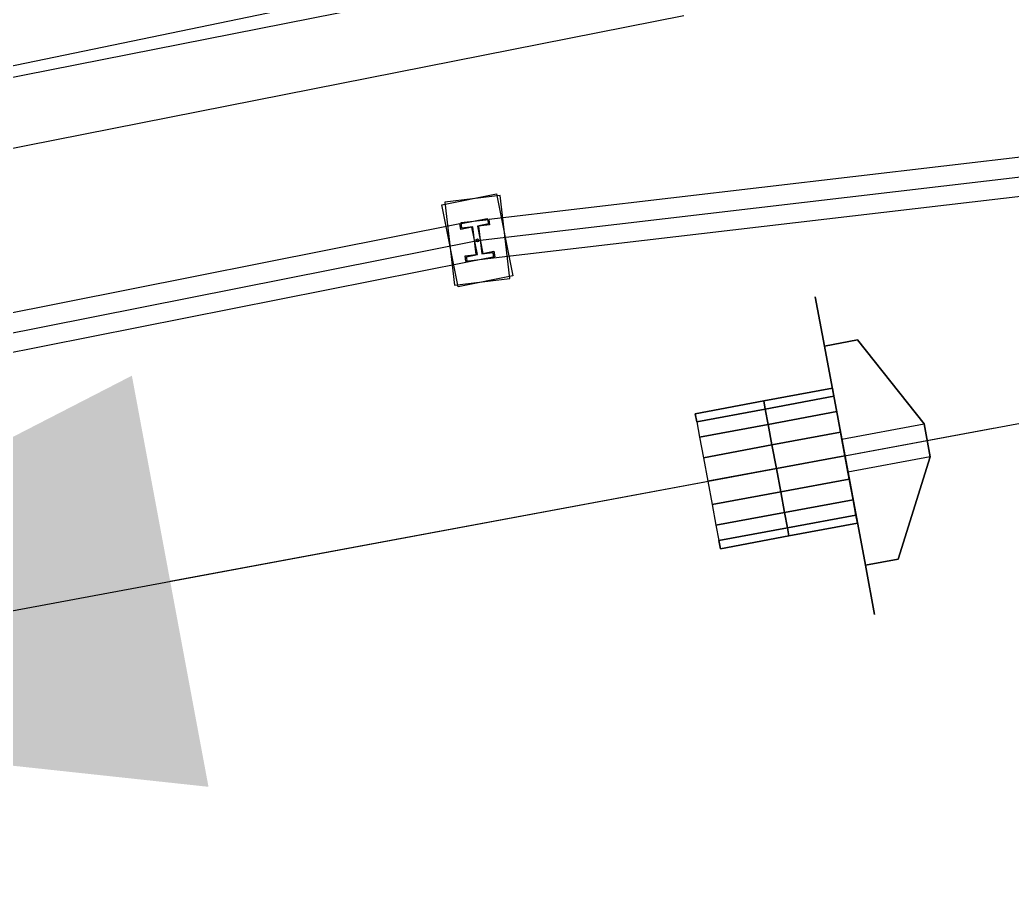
# Model space of a CAD drawing. Extents: x 421500 to 422711, y 436000 to 437000.
# Drawn here: x 421968.627 to 421970.405, y 436558.573 to 436560.15 of the extents above; entities that cross this region are included whole.
import ezdxf

# ---------------------------------------------------------------- set-up
doc = ezdxf.new("R2010")
doc.units = 0
doc.layers.get('0').update_dxf_attribs({"color": 210})
for name, color, linetype in [('716709-ExBase$0$XC-LCCCarriageway', 251, 'Continuous'), ('Pr-Kerb', 2, 'Continuous'), ('Pr-KerbEdge', 8, 'Continuous'), ('Pr-PGR', 7, 'Continuous'), ('Pr-PGR-Panels', 4, 'Continuous'), ('XREF UTC_716709_AJB_1b$0$DATA', 7, 'Continuous'), ('XREF UTC_716709_AJB_1b$0$Signals', 7, 'Continuous'), ('XREF UTC_716709_AJB_1b$0$VIEW', 7, 'Continuous')]:
    doc.layers.add(name, color=color, linetype=linetype)
doc.styles.add('XREF UTC_716709_AJB_1b$0$Standard', font='txt')

# ---------------------------------------------------------------- blocks, each defined once
blk = doc.blocks.new('plan-pgr-2')
for p, q in [((1.975, 0.035), (0.025, 0.035)), ((0, 0), (2, 0)), ((1.975, -0.035), (0.025, -0.035))]:
    blk.add_line(p, q)
for points in [[(0.05, -0.075), (0.05, 0.075), (-0.05, 0.075), (-0.05, -0.075)], [(2.05, 0.075), (2.05, -0.075), (1.95, -0.075), (1.95, 0.075)]]:
    blk.add_lwpolyline(points, close=True)
at = {"flags": 128}
for points in [[(-0.025, 0.035), (0.025, 0.035), (0.025, 0.025), (0.005, 0.025), (0.005, -0.025), (0.025, -0.025), (0.025, -0.035), (-0.025, -0.035), (-0.025, -0.025), (-0.005, -0.025), (-0.005, 0.025), (-0.025, 0.025)], [(1.975, 0.035), (2.025, 0.035), (2.025, 0.025), (2.005, 0.025), (2.005, -0.025), (2.025, -0.025), (2.025, -0.035), (1.975, -0.035), (1.975, -0.025), (1.995, -0.025), (1.995, 0.025), (1.975, 0.025)]]:
    blk.add_lwpolyline(points, close=True, dxfattribs=at)
for centre in [(0, 0), (2, 0)]:
    blk.add_circle(centre, 0.0025)
blk = doc.blocks.new('XREF UTC_716709_AJB_1b$0$HD001P')
at = {"linetype": 'Continuous'}
blk.add_line((0, 2.75), (0, 0), dxfattribs=at)
blk.add_solid([(0.375, 2.75), (-0.375, 2.75), (0, 4)], dxfattribs=at)
at = {"layer": 'XREF UTC_716709_AJB_1b$0$VIEW', "color": 1, "linetype": 'Continuous', "extrusion": (0, 1, 0), "const_width": 0.1}
blk.add_lwpolyline([(0.05, 2.94, 1), (-0.05, 2.94, 1)], format="xyb", close=True, dxfattribs=at)
at = {"layer": 'XREF UTC_716709_AJB_1b$0$VIEW', "color": 2, "linetype": 'Continuous', "extrusion": (0, 1, 0), "const_width": 0.1}
blk.add_lwpolyline([(0.05, 2.62, 1), (-0.05, 2.62, 1)], format="xyb", close=True, dxfattribs=at)
at = {"layer": 'XREF UTC_716709_AJB_1b$0$VIEW', "color": 3, "linetype": 'Continuous', "extrusion": (0, 1, 0), "const_width": 0.1}
blk.add_lwpolyline([(0.05, 2.3, 1), (-0.05, 2.3, 1)], format="xyb", close=True, dxfattribs=at)
at = {"layer": 'XREF UTC_716709_AJB_1b$0$VIEW', "color": 7, "linetype": 'Continuous'}
for points in [[(-0.2, 0.27, 2.1), (-0.29, 0.27, 2.1), (-0.29, 0.27, 3.2), (-0.2, 0.27, 3.2)], [(0.29, 0.27, 2.1), (0.2, 0.27, 2.1), (0.2, 0.27, 3.2), (0.29, 0.27, 3.2)]]:
    blk.add_3dface(points, dxfattribs=at)
at = {"layer": 'XREF UTC_716709_AJB_1b$0$VIEW', "linetype": 'Continuous'}
for points in [[(0.2, 0.27, 2.1), (-0.2, 0.27, 2.1), (-0.2, 0.27, 3.2), (0.2, 0.27, 3.2)], [(-0.2, 0.21, 2.1), (-0.2, 0.27, 2.1), (-0.2, 0.27, 3.2), (-0.2, 0.21, 3.2)], [(-0.03, 0.12, 2.1), (-0.03, 0.27, 2.1), (-0.2, 0.27, 2.1), (-0.2, 0.21, 2.1)], [(-0.03, 0.12, 3.2), (-0.03, 0.27, 3.2), (-0.2, 0.27, 3.2), (-0.2, 0.21, 3.2)], [(0.03, 0.27, 2.1), (0.03, 0.12, 2.1), (-0.03, 0.12, 2.1), (-0.03, 0.27, 2.1)], [(0.03, 0.27, 3.2), (0.03, 0.12, 3.2), (-0.03, 0.12, 3.2), (-0.03, 0.27, 3.2)], [(0.2, 0.21, 2.1), (0.2, 0.27, 2.1), (0.03, 0.27, 2.1), (0.03, 0.12, 2.1)], [(0.2, 0.21, 3.2), (0.2, 0.27, 3.2), (0.03, 0.27, 3.2), (0.03, 0.12, 3.2)], [(0.2, 0.21, 2.1), (0.2, 0.27, 2.1), (0.2, 0.27, 3.2), (0.2, 0.21, 3.2)], [(-0.2, 0.21, 2.1), (-0.03, 0.12, 2.1), (-0.03, 0.12, 3.2), (-0.2, 0.21, 3.2)], [(0.03, 0.12, 2.1), (0.2, 0.21, 2.1), (0.2, 0.21, 3.2), (0.03, 0.12, 3.2)], [(-0.03, 0.12, 2.1), (0.03, 0.12, 2.1), (0.03, 0.12, 3.2), (-0.03, 0.12, 3.2)]]:
    blk.add_3dface(points, dxfattribs=at)
at = {"layer": 'XREF UTC_716709_AJB_1b$0$DATA', "style": 'XREF UTC_716709_AJB_1b$0$Standard', "flags": 9}
for tag, p in [('SUPPORT', (0.75, 1.5)), ('BRACKETS', (0.75, 1.25)), ('HEIGHT', (0.75, 1)), ('CABLE', (0.75, 0.75)), ('PHASE', (0.75, 0.5)), ('TYPE', (0.75, 0.25)), ('NUM', (0.75, 0)), ('SITE', (0.75, -0.25)), ('IDENT', (0.75, -0.5))]:
    blk.add_attdef(tag, p, '', height=0.2, dxfattribs=at)
at = {"layer": 'XREF UTC_716709_AJB_1b$0$VIEW', "linetype": 'Continuous'}
mesh = blk.add_polymesh((13, 3), dxfattribs=at)
for k, corner in enumerate([(0.1083, 0.27, 2.8775), (0.1083, 0.395, 2.8775), (0.1083, 0.52, 2.8775), (0.1231, 0.27, 2.9183), (0.1231, 0.395, 2.9183), (0.1231, 0.52, 2.9183), (0.1231, 0.27, 2.9617), (0.1231, 0.395, 2.9617), (0.1231, 0.52, 2.9617), (0.1083, 0.27, 3.0025), (0.1083, 0.395, 3.0025), (0.1083, 0.52, 3.0025), (0.0803, 0.27, 3.0358), (0.0803, 0.395, 3.0358), (0.0803, 0.52, 3.0358), (0.0428, 0.27, 3.0575), (0.0428, 0.395, 3.0575), (0.0428, 0.52, 3.0575), (0, 0.27, 3.065), (0, 0.395, 3.065), (0, 0.52, 3.065), (-0.0428, 0.27, 3.0575), (-0.0428, 0.395, 3.0575), (-0.0428, 0.52, 3.0575), (-0.0803, 0.27, 3.0358), (-0.0803, 0.395, 3.0358), (-0.0803, 0.52, 3.0358), (-0.1083, 0.27, 3.0025), (-0.1083, 0.395, 3.0025), (-0.1083, 0.52, 3.0025), (-0.1231, 0.27, 2.9617), (-0.1231, 0.395, 2.9617), (-0.1231, 0.52, 2.9617), (-0.1231, 0.27, 2.9183), (-0.1231, 0.395, 2.9183), (-0.1231, 0.52, 2.9183), (-0.1083, 0.27, 2.8775), (-0.1083, 0.395, 2.8775), (-0.1083, 0.52, 2.8775)]):
    mesh.set_mesh_vertex(divmod(k, 3), corner)
mesh = blk.add_polymesh((13, 3), dxfattribs=at)
for k, corner in enumerate([(0.1083, 0.27, 2.5575), (0.1083, 0.395, 2.5575), (0.1083, 0.52, 2.5575), (0.1231, 0.27, 2.5983), (0.1231, 0.395, 2.5983), (0.1231, 0.52, 2.5983), (0.1231, 0.27, 2.6417), (0.1231, 0.395, 2.6417), (0.1231, 0.52, 2.6417), (0.1083, 0.27, 2.6825), (0.1083, 0.395, 2.6825), (0.1083, 0.52, 2.6825), (0.0803, 0.27, 2.7158), (0.0803, 0.395, 2.7158), (0.0803, 0.52, 2.7158), (0.0428, 0.27, 2.7375), (0.0428, 0.395, 2.7375), (0.0428, 0.52, 2.7375), (0, 0.27, 2.745), (0, 0.395, 2.745), (0, 0.52, 2.745), (-0.0428, 0.27, 2.7375), (-0.0428, 0.395, 2.7375), (-0.0428, 0.52, 2.7375), (-0.0803, 0.27, 2.7158), (-0.0803, 0.395, 2.7158), (-0.0803, 0.52, 2.7158), (-0.1083, 0.27, 2.6825), (-0.1083, 0.395, 2.6825), (-0.1083, 0.52, 2.6825), (-0.1231, 0.27, 2.6417), (-0.1231, 0.395, 2.6417), (-0.1231, 0.52, 2.6417), (-0.1231, 0.27, 2.5983), (-0.1231, 0.395, 2.5983), (-0.1231, 0.52, 2.5983), (-0.1083, 0.27, 2.5575), (-0.1083, 0.395, 2.5575), (-0.1083, 0.52, 2.5575)]):
    mesh.set_mesh_vertex(divmod(k, 3), corner)
mesh = blk.add_polymesh((13, 3), dxfattribs=at)
for k, corner in enumerate([(0.1083, 0.27, 2.2375), (0.1083, 0.395, 2.2375), (0.1083, 0.52, 2.2375), (0.1231, 0.27, 2.2783), (0.1231, 0.395, 2.2783), (0.1231, 0.52, 2.2783), (0.1231, 0.27, 2.3217), (0.1231, 0.395, 2.3217), (0.1231, 0.52, 2.3217), (0.1083, 0.27, 2.3625), (0.1083, 0.395, 2.3625), (0.1083, 0.52, 2.3625), (0.0803, 0.27, 2.3958), (0.0803, 0.395, 2.3958), (0.0803, 0.52, 2.3958), (0.0428, 0.27, 2.4175), (0.0428, 0.395, 2.4175), (0.0428, 0.52, 2.4175), (0, 0.27, 2.425), (0, 0.395, 2.425), (0, 0.52, 2.425), (-0.0428, 0.27, 2.4175), (-0.0428, 0.395, 2.4175), (-0.0428, 0.52, 2.4175), (-0.0803, 0.27, 2.3958), (-0.0803, 0.395, 2.3958), (-0.0803, 0.52, 2.3958), (-0.1083, 0.27, 2.3625), (-0.1083, 0.395, 2.3625), (-0.1083, 0.52, 2.3625), (-0.1231, 0.27, 2.3217), (-0.1231, 0.395, 2.3217), (-0.1231, 0.52, 2.3217), (-0.1231, 0.27, 2.2783), (-0.1231, 0.395, 2.2783), (-0.1231, 0.52, 2.2783), (-0.1083, 0.27, 2.2375), (-0.1083, 0.395, 2.2375), (-0.1083, 0.52, 2.2375)]):
    mesh.set_mesh_vertex(divmod(k, 3), corner)

msp = doc.modelspace()

# ---------------------------------------------------------------- linework, layer by layer
at = {"layer": '716709-ExBase$0$XC-LCCCarriageway', "flags": 128}
msp.add_lwpolyline([(421990.2379, 436552.4177), (421987.8582, 436554.8521), (421985.1416, 436556.9039), (421982.1473, 436558.524), (421979.1275, 436559.6177), (421975.9832, 436560.2718), (421972.7791, 436560.487), (421969.6034, 436560.2728), (421966.4864, 436559.6273), (421963.4914, 436558.5485), (421960.4517, 436556.9073), (421957.699, 436554.8205), (421955.2966, 436552.3384), (421953.1723, 436549.3034), (421951.5725, 436545.9621), (421950.5403, 436542.4042), (421950.1033, 436538.7255), (421950.0341, 436535.9279)], dxfattribs=at)
msp.add_lwpolyline([(421990.2379, 436552.4177), (421987.8582, 436554.8521), (421985.1416, 436556.9039), (421982.1473, 436558.524), (421979.1275, 436559.6177), (421975.9832, 436560.2718), (421972.7791, 436560.487), (421969.6034, 436560.2728), (421966.4864, 436559.6273), (421963.4914, 436558.5485), (421960.4517, 436556.9073), (421957.699, 436554.8205), (421955.2966, 436552.3384), (421953.1723, 436549.3034), (421951.5725, 436545.9621), (421950.5403, 436542.4042), (421950.1033, 436538.7255), (421950.0341, 436535.9279)], dxfattribs=at)
at = {"layer": 'Pr-Kerb'}
msp.add_line((421966.4864, 436559.6273), (421969.7923, 436560.2808), dxfattribs=at)
at = {"layer": 'Pr-KerbEdge'}
msp.add_line((421966.5106, 436559.5047), (421969.8165, 436560.1582), dxfattribs=at)
at = {"layer": 'Pr-KerbEdge', "flags": 128}
msp.add_lwpolyline([(421978.9064, 436558.6562, 0.160531), (421952.2385, 436534.598, -0.41347), (421951.5916, 436534.4202), (421951.4632, 436534.4931), (421930.2033, 436546.5506, 0.001641), (421930.0882, 436546.6154, -0.837538), (421930.3939, 436547.4993, 0.204085), (421957.0924, 436554.2037), (421960.5196, 436556.8019), (421963.5425, 436558.434), (421966.5204, 436559.5067)], format="xyb", dxfattribs=at)
at = {"layer": 'Pr-KerbEdge'}
msp.add_arc((422086.9238, 436454.9562), 118.125, 133.732121, 133.732121, dxfattribs=at)
at = {"layer": 'Pr-PGR', "flags": 128}
msp.add_lwpolyline([(421932.749, 436545.8591), (421934.5296, 436546.7699), (421936.5295, 436546.7505), (421938.5268, 436546.8439), (421940.5159, 436547.0498), (421942.4902, 436547.3676), (421944.4435, 436547.7962), (421946.3695, 436548.3342), (421948.2623, 436548.98), (421950.1155, 436549.7315), (421951.9231, 436550.5862), (421953.6799, 436551.5415), (421955.38, 436552.5944), (421957.018, 436553.7415), (421958.6128, 436554.9485), (421960.2065, 436556.1567), (421961.9197, 436557.1888), (421963.6798, 436558.1384), (421965.5626, 436558.8132), (421967.485, 436559.365), (421969.4466, 436559.7549), (421971.433, 436559.9877)], dxfattribs=at)

# ---------------------------------------------------------------- block references
at = {"layer": 'Pr-PGR-Panels'}
for p, rotation in [((421969.4466, 436559.7549), 6.682864171218201), ((421967.485, 436559.365), 11.24304249983409)]:
    msp.add_blockref('plan-pgr-2', p, dxfattribs=dict(at, rotation=rotation))
at = {"layer": 'XREF UTC_716709_AJB_1b$0$Signals', "rotation": 100.5483515206677}
for p in [(421971.5996, 436559.647), (421970.3707, 436559.4182)]:
    msp.add_blockref('XREF UTC_716709_AJB_1b$0$HD001P', p, dxfattribs=at)

doc.saveas('drawing.dxf')
